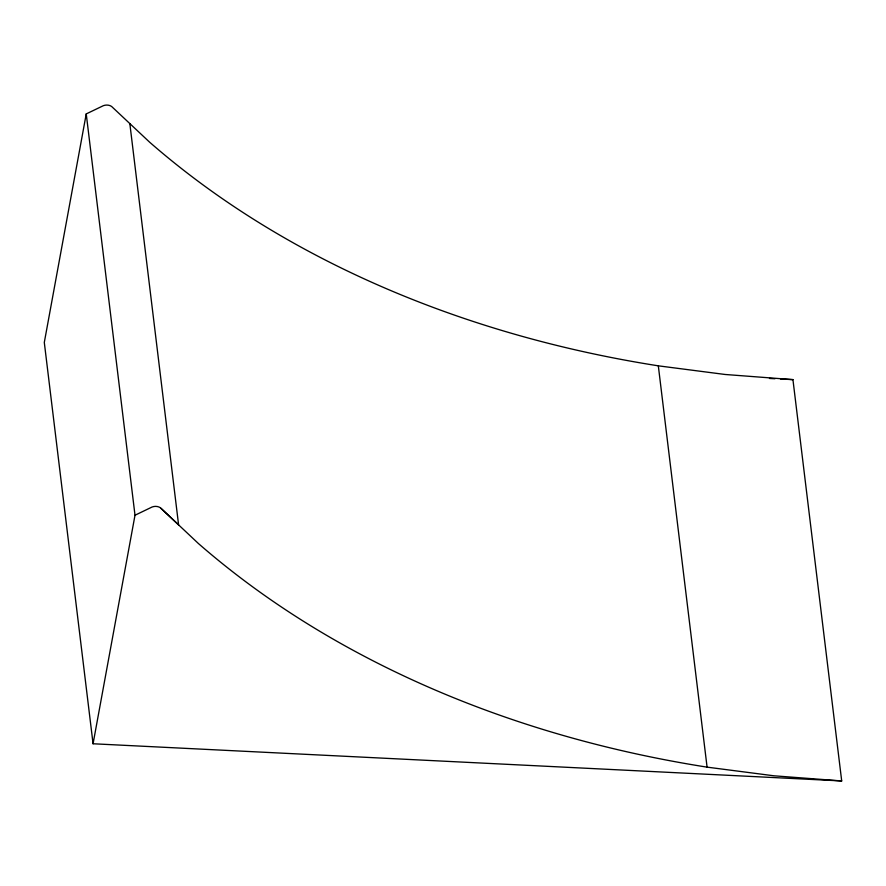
<?xml version="1.0" encoding="UTF-8"?>
<svg xmlns="http://www.w3.org/2000/svg" width="886" height="886" viewBox="0 0 886 886"><rect width="100%" height="100%" fill="white"/><g stroke="black" fill="none" stroke-linecap="round" stroke-linejoin="round"><path stroke-width="1.33" d="M86.241 113.917L44.3 342.45L93.063 743.764L841.7 780.943L792.937 379.629L725.147 374.479L658.32 365.829A1006.839 747.994 -6.9 0 1 149.59 142.159L111.625 106.486A7.442 5.537 -6.9 0 0 103.363 105.678L86.241 113.917L135.004 515.231L93.063 743.764M135.004 515.231L152.126 506.991A7.442 5.537 -6.9 0 1 160.388 507.8L178.595 524.877L129.832 123.564M769.458 378.455L774.984 378.732M780.511 379.009L792.937 379.629M841.7 780.943L773.91 775.793L707.083 767.143A1006.839 747.994 -6.9 0 1 198.353 543.472L160.964 508.287M658.32 365.829L707.083 767.143"/></g></svg>
